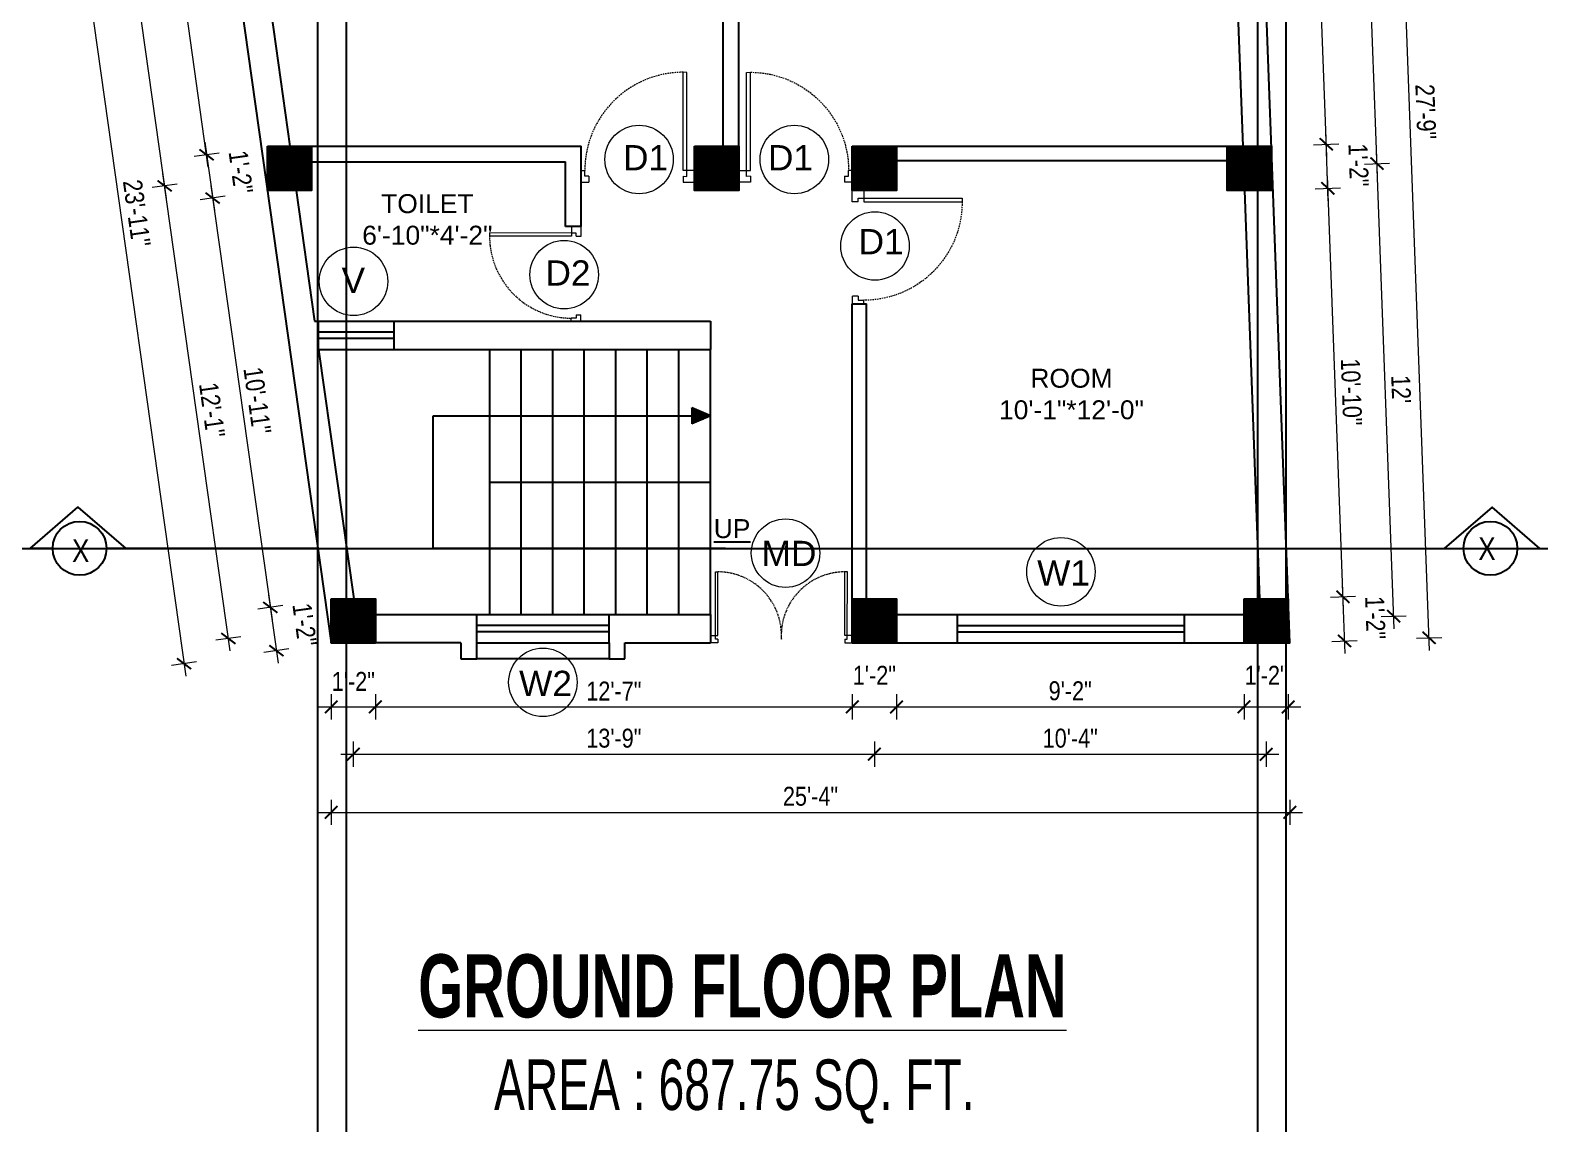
# Model space of a CAD drawing. Header units: inches. Extents: x -5142662 to -4941318, y -3361958 to -3160563.
# Drawn here: x -5002306.5 to -5001827.8, y -3262675.5 to -3262328.8 of the extents above; entities that cross this region are included whole.
import ezdxf

# ---------------------------------------------------------------- set-up
doc = ezdxf.new("R2010")
doc.units = ezdxf.units.IN
doc.header["$LTSCALE"] = 2
doc.header["$MEASUREMENT"] = 0
doc.header["$PDMODE"] = 34
doc.linetypes.add('HIDDEN', pattern=[0.375, 0.25, -0.125])
doc.layers.get('0').update_dxf_attribs({"linetype": 'CONTINUOUS'})
doc.layers.get('DEFPOINTS').update_dxf_attribs({"color": 141, "linetype": 'CONTINUOUS'})
doc.layers.add('A-Hatch', color=7, linetype='CONTINUOUS')
for name, color, linetype, lineweight in [('Annotate-Lite.w', 177, 'CONTINUOUS', 9), ('DIM 1-100', 4, 'CONTINUOUS', 13), ('Door-Window.w', 4, 'CONTINUOUS', 15), ('TEXT', 181, 'CONTINUOUS', 25), ('Text-100.w', 254, 'CONTINUOUS', 9)]:
    doc.layers.add(name, color=color, linetype=linetype, lineweight=lineweight)
doc.styles.add('ARAIL', font='ARIALN.TTF')
doc.styles.add('Arial', font='arial.ttf', dxfattribs={"width": 0.8, "height": 12})
doc.styles.add('arial.', font='arial.ttf')
doc.styles.add('gaurav', font='arial.ttf')
doc.styles.get("Standard").update_dxf_attribs({"font": 'ARIALN.TTF'})
doc.dimstyles.new('1 by 96', dxfattribs={"dimtxt": 6, "dimasz": 4, "dimexe": 4, "dimexo": 4, "dimgap": 2, "dimtad": 1, "dimdec": 0, "dimzin": 0, "dimdsep": 46, "dimlunit": 4, "dimtxsty": 'Standard', "dimblk": 'ARCHTICK', "dimcen": 0, "dimdle": 4, "dimadec": 0, "dimazin": 0, "dimtfac": 1, "dimtdec": 0, "dimtix": 1, "dimtofl": 0, "dimtmove": 1, "dimatfit": 3, "dimldrblk": 'ARCHTICK', "dimfxl": 4, "dimfxlon": 1, "dimtolj": 1, "dimtzin": 0, "dimlwd": -1, "dimlwe": -1, "dimarcsym": 0})

# ---------------------------------------------------------------- blocks, each defined once
blk = doc.blocks.new('3-0')
at = {"ltscale": 3}
for p, q in [((11063.05, 10097.68), (11065.97, 10099.9)), ((11065.25, 10097.81), (11066.71, 10098.92)), ((11065.97, 10099.9), (11066.71, 10098.92)), ((11063.05, 10097.68), (11064.53, 10095.73)), ((11065.99, 10096.84), (11064.53, 10095.73)), ((11065.99, 10096.84), (11065.25, 10097.81)), ((11085.5, 10074.13), (11110.32, 10092.96)), ((11086.24, 10073.15), (11111.05, 10091.97)), ((11111.05, 10091.97), (11110.32, 10092.96)), ((11084.04, 10073.02), (11082.57, 10071.91)), ((11082.57, 10071.91), (11084.79, 10068.98)), ((11084.04, 10073.02), (11084.78, 10072.04)), ((11084.78, 10072.04), (11086.24, 10073.15)), ((11084.79, 10068.98), (11087.72, 10071.2)), ((11086.24, 10073.15), (11085.5, 10074.13)), ((11087.72, 10071.2), (11086.24, 10073.15))]:
    blk.add_line(p, q, dxfattribs=at)
at = {"layer": 'Door-Window.w', "color": 9, "linetype": 'HIDDEN', "lineweight": 18}
blk.add_arc((11085.5, 10074.13), 31.16, 37.1906, 127.1465, dxfattribs=at)
blk = doc.blocks.new('FDFDRE')
at = {"ltscale": 3}
for p, q in [((165701.11, -58637.82), (165701.1, -58641.5)), ((165704.78, -58637.83), (165701.11, -58637.82)), ((165704.78, -58639.66), (165703.55, -58639.66)), ((165703.55, -58639.66), (165703.55, -58641.5)), ((165704.78, -58639.66), (165704.78, -58637.83)), ((165766.98, -58637.83), (165770.65, -58637.82)), ((165766.98, -58639.66), (165766.98, -58637.83)), ((165766.98, -58639.66), (165768.2, -58639.66)), ((165768.2, -58639.66), (165768.2, -58641.5)), ((165770.65, -58637.82), (165770.65, -58641.5)), ((165701.1, -58641.5), (165703.55, -58641.5)), ((165703.55, -58641.5), (165703.53, -58672.63)), ((165703.55, -58641.5), (165704.78, -58641.5)), ((165704.78, -58641.5), (165704.76, -58672.65)), ((165766.98, -58641.5), (165767, -58672.65)), ((165768.2, -58641.5), (165766.98, -58641.5)), ((165770.65, -58641.5), (165768.2, -58641.5)), ((165768.2, -58641.5), (165768.22, -58672.63)), ((165703.53, -58672.63), (165704.76, -58672.65)), ((165768.22, -58672.63), (165767, -58672.65))]:
    blk.add_line(p, q, dxfattribs=at)
at = {"layer": 'Door-Window.w', "color": 9, "linetype": 'HIDDEN', "lineweight": 18}
for centre, start, end in [((165704.78, -58641.5), 269.96183, 3.38353), ((165766.98, -58641.5), 176.61647, 270.03817)]:
    blk.add_arc(centre, 31.16, start, end, dxfattribs=at)
blk = doc.blocks.new('_ArchTick')
at = {"color": 0, "linetype": 'ByBlock', "const_width": 0.15}
blk.add_lwpolyline([(-0.5, -0.5), (0.5, 0.5)], dxfattribs=at)
blk = doc.blocks.new('*D1564')
at = {"layer": 'DEFPOINTS', "color": 0, "ltscale": 0.5, "transparency": 16777216}
for p in [(-5002211.04, -3262523.07), (-5002197.04, -3262523.07), (-5002197.04, -3262543.34)]:
    blk.add_point(p, dxfattribs=at)
at = {"layer": 'DIM 1-100', "color": 0, "ltscale": 0.5, "transparency": 16777216}
for p, q in [((-5002215.04, -3262543.34), (-5002193.04, -3262543.34)), ((-5002211.04, -3262539.34), (-5002211.04, -3262547.34)), ((-5002197.04, -3262539.34), (-5002197.04, -3262547.34))]:
    blk.add_line(p, q, dxfattribs=at)
at = {"layer": 'DIM 1-100', "color": 0, "ltscale": 0.5, "transparency": 16777216, "xscale": 4, "yscale": 4, "zscale": 4, "rotation": 180}
blk.add_blockref('_ArchTick', (-5002211.04, -3262543.34), dxfattribs=at)
at = {"layer": 'DIM 1-100', "color": 0, "ltscale": 0.5, "transparency": 16777216, "xscale": 4, "yscale": 4, "zscale": 4}
blk.add_blockref('_ArchTick', (-5002197.04, -3262543.34), dxfattribs=at)
at = {"layer": 'DIM 1-100', "color": 0, "ltscale": 0.5, "transparency": 16777216, "insert": (-5002204.04, -3262535.26), "char_height": 6, "attachment_point": 5}
blk.add_mtext('\\A1;1\'-2"', dxfattribs=at)
blk = doc.blocks.new('*D1565')
at = {"layer": 'DEFPOINTS', "color": 0, "ltscale": 0.5, "transparency": 16777216}
for p in [(-5002197.04, -3262523.07), (-5002045.8, -3262523.07), (-5002045.8, -3262543.34)]:
    blk.add_point(p, dxfattribs=at)
at = {"layer": 'DIM 1-100', "color": 0, "ltscale": 0.5, "transparency": 16777216}
for p, q in [((-5002201.04, -3262543.34), (-5002041.8, -3262543.34)), ((-5002197.04, -3262539.34), (-5002197.04, -3262547.34)), ((-5002045.8, -3262539.34), (-5002045.8, -3262547.34))]:
    blk.add_line(p, q, dxfattribs=at)
at = {"layer": 'DIM 1-100', "color": 0, "ltscale": 0.5, "transparency": 16777216, "xscale": 4, "yscale": 4, "zscale": 4, "rotation": 180}
blk.add_blockref('_ArchTick', (-5002197.04, -3262543.34), dxfattribs=at)
at = {"layer": 'DIM 1-100', "color": 0, "ltscale": 0.5, "transparency": 16777216, "xscale": 4, "yscale": 4, "zscale": 4}
blk.add_blockref('_ArchTick', (-5002045.8, -3262543.34), dxfattribs=at)
at = {"layer": 'DIM 1-100', "color": 0, "ltscale": 0.5, "transparency": 16777216, "insert": (-5002121.42, -3262538.32), "char_height": 6, "attachment_point": 5}
blk.add_mtext('\\A1;12\'-7"', dxfattribs=at)
blk = doc.blocks.new('*D1566')
at = {"layer": 'DEFPOINTS', "color": 0, "ltscale": 0.5, "transparency": 16777216}
for p in [(-5002045.8, -3262523.07), (-5002031.8, -3262523.07), (-5002031.8, -3262543.34)]:
    blk.add_point(p, dxfattribs=at)
at = {"layer": 'DIM 1-100', "color": 0, "ltscale": 0.5, "transparency": 16777216}
for p, q in [((-5002049.8, -3262543.34), (-5002027.8, -3262543.34)), ((-5002045.8, -3262539.34), (-5002045.8, -3262547.34)), ((-5002031.8, -3262539.34), (-5002031.8, -3262547.34))]:
    blk.add_line(p, q, dxfattribs=at)
at = {"layer": 'DIM 1-100', "color": 0, "ltscale": 0.5, "transparency": 16777216, "xscale": 4, "yscale": 4, "zscale": 4, "rotation": 180}
blk.add_blockref('_ArchTick', (-5002045.8, -3262543.34), dxfattribs=at)
at = {"layer": 'DIM 1-100', "color": 0, "ltscale": 0.5, "transparency": 16777216, "xscale": 4, "yscale": 4, "zscale": 4}
blk.add_blockref('_ArchTick', (-5002031.8, -3262543.34), dxfattribs=at)
at = {"layer": 'DIM 1-100', "color": 0, "ltscale": 0.5, "transparency": 16777216, "insert": (-5002038.8, -3262533.31), "char_height": 6, "attachment_point": 5}
blk.add_mtext('\\A1;1\'-2"', dxfattribs=at)
blk = doc.blocks.new('*D1567')
at = {"layer": 'DEFPOINTS', "color": 0, "ltscale": 0.5, "transparency": 16777216}
for p in [(-5002031.8, -3262523.07), (-5001921.57, -3262523.07), (-5001921.57, -3262543.34)]:
    blk.add_point(p, dxfattribs=at)
at = {"layer": 'DIM 1-100', "color": 0, "ltscale": 0.5, "transparency": 16777216}
for p, q in [((-5002035.8, -3262543.34), (-5001917.57, -3262543.34)), ((-5002031.8, -3262539.34), (-5002031.8, -3262547.34)), ((-5001921.57, -3262539.34), (-5001921.57, -3262547.34))]:
    blk.add_line(p, q, dxfattribs=at)
at = {"layer": 'DIM 1-100', "color": 0, "ltscale": 0.5, "transparency": 16777216, "xscale": 4, "yscale": 4, "zscale": 4, "rotation": 180}
blk.add_blockref('_ArchTick', (-5002031.8, -3262543.34), dxfattribs=at)
at = {"layer": 'DIM 1-100', "color": 0, "ltscale": 0.5, "transparency": 16777216, "xscale": 4, "yscale": 4, "zscale": 4}
blk.add_blockref('_ArchTick', (-5001921.57, -3262543.34), dxfattribs=at)
at = {"layer": 'DIM 1-100', "color": 0, "ltscale": 0.5, "transparency": 16777216, "insert": (-5001976.69, -3262538.27), "char_height": 6, "attachment_point": 5}
blk.add_mtext('\\A1;9\'-2"', dxfattribs=at)
blk = doc.blocks.new('*D1568')
at = {"layer": 'DEFPOINTS', "color": 0, "ltscale": 0.5, "transparency": 16777216}
for p in [(-5001921.57, -3262523.07), (-5001907.57, -3262523.07), (-5001907.57, -3262543.34)]:
    blk.add_point(p, dxfattribs=at)
at = {"layer": 'DIM 1-100', "color": 0, "ltscale": 0.5, "transparency": 16777216}
for p, q in [((-5001925.57, -3262543.34), (-5001903.57, -3262543.34)), ((-5001921.57, -3262539.34), (-5001921.57, -3262547.34)), ((-5001907.57, -3262539.34), (-5001907.57, -3262547.34))]:
    blk.add_line(p, q, dxfattribs=at)
at = {"layer": 'DIM 1-100', "color": 0, "ltscale": 0.5, "transparency": 16777216, "xscale": 4, "yscale": 4, "zscale": 4, "rotation": 180}
blk.add_blockref('_ArchTick', (-5001921.57, -3262543.34), dxfattribs=at)
at = {"layer": 'DIM 1-100', "color": 0, "ltscale": 0.5, "transparency": 16777216, "xscale": 4, "yscale": 4, "zscale": 4}
blk.add_blockref('_ArchTick', (-5001907.57, -3262543.34), dxfattribs=at)
at = {"layer": 'DIM 1-100', "color": 0, "ltscale": 0.5, "transparency": 16777216, "insert": (-5001914.57, -3262533.31), "char_height": 6, "attachment_point": 5}
blk.add_mtext('\\A1;1\'-2"', dxfattribs=at)
blk = doc.blocks.new('*D1569')
at = {"layer": 'DEFPOINTS', "color": 0, "ltscale": 0.5, "transparency": 16777216}
for p in [(-5002266.51, -3262255.28), (-5002249.11, -3262252.83), (-5002231.25, -3262365.57)]:
    blk.add_point(p, dxfattribs=at)
at = {"layer": 'DIM 1-100', "color": 0, "ltscale": 0.5, "transparency": 16777216}
for p, q in [((-5002250.03, -3262372.25), (-5002267.06, -3262251.32)), ((-5002262.54, -3262254.72), (-5002270.47, -3262255.84)), ((-5002246.62, -3262367.74), (-5002254.55, -3262368.85))]:
    blk.add_line(p, q, dxfattribs=at)
at = {"layer": 'DIM 1-100', "color": 0, "ltscale": 0.5, "transparency": 16777216, "xscale": 4, "yscale": 4, "zscale": 4}
for p, rotation in [((-5002266.51, -3262255.28), 98.01894551890366), ((-5002250.58, -3262368.29), 278.0189455189036)]:
    blk.add_blockref('_ArchTick', p, dxfattribs=dict(at, rotation=rotation))
at = {"layer": 'DIM 1-100', "color": 0, "ltscale": 0.5, "transparency": 16777216, "insert": (-5002253.53, -3262311.08), "char_height": 6, "attachment_point": 5, "rotation": 278.0189}
blk.add_mtext('\\A1;9\'-6"', dxfattribs=at)
blk = doc.blocks.new('*D1571')
at = {"layer": 'DEFPOINTS', "color": 0, "ltscale": 0.5, "transparency": 16777216}
for p in [(-5002231.25, -3262365.57), (-5002231.25, -3262379.57), (-5002248.65, -3262382.02)]:
    blk.add_point(p, dxfattribs=at)
at = {"layer": 'DIM 1-100', "color": 0, "ltscale": 0.5, "transparency": 16777216}
for p, q in [((-5002251.14, -3262364.33), (-5002248.09, -3262385.98)), ((-5002246.62, -3262367.74), (-5002254.55, -3262368.85)), ((-5002244.69, -3262381.46), (-5002252.61, -3262382.58))]:
    blk.add_line(p, q, dxfattribs=at)
at = {"layer": 'DIM 1-100', "color": 0, "ltscale": 0.5, "transparency": 16777216, "xscale": 4, "yscale": 4, "zscale": 4}
for p, rotation in [((-5002250.58, -3262368.29), 98.01894551890366), ((-5002248.65, -3262382.02), 278.0189455189036)]:
    blk.add_blockref('_ArchTick', p, dxfattribs=dict(at, rotation=rotation))
at = {"layer": 'DIM 1-100', "color": 0, "ltscale": 0.5, "transparency": 16777216, "insert": (-5002239.69, -3262373.76), "char_height": 6, "attachment_point": 5, "rotation": 278.0189}
blk.add_mtext('\\A1;1\'-2"', dxfattribs=at)
blk = doc.blocks.new('*D1572')
at = {"layer": 'DEFPOINTS', "color": 0, "ltscale": 0.5, "transparency": 16777216}
for p in [(-5002231.25, -3262379.57), (-5002211.04, -3262509.07), (-5002230.37, -3262511.79)]:
    blk.add_point(p, dxfattribs=at)
at = {"layer": 'DIM 1-100', "color": 0, "ltscale": 0.5, "transparency": 16777216}
for p, q in [((-5002249.21, -3262378.06), (-5002229.81, -3262515.75)), ((-5002244.69, -3262381.46), (-5002252.61, -3262382.58)), ((-5002226.41, -3262511.24), (-5002234.33, -3262512.35))]:
    blk.add_line(p, q, dxfattribs=at)
at = {"layer": 'DIM 1-100', "color": 0, "ltscale": 0.5, "transparency": 16777216, "xscale": 4, "yscale": 4, "zscale": 4}
for p, rotation in [((-5002248.65, -3262382.02), 98.01894551890366), ((-5002230.37, -3262511.79), 278.0189455189036)]:
    blk.add_blockref('_ArchTick', p, dxfattribs=dict(at, rotation=rotation))
at = {"layer": 'DIM 1-100', "color": 0, "ltscale": 0.5, "transparency": 16777216, "insert": (-5002234.5, -3262446.2), "char_height": 6, "attachment_point": 5, "rotation": 278.0189}
blk.add_mtext('\\A1;10\'-11"', dxfattribs=at)
blk = doc.blocks.new('*D1573')
at = {"layer": 'DEFPOINTS', "color": 0, "ltscale": 0.5, "transparency": 16777216}
for p in [(-5002211.04, -3262509.07), (-5002211.04, -3262523.07), (-5002228.43, -3262525.52)]:
    blk.add_point(p, dxfattribs=at)
at = {"layer": 'DIM 1-100', "color": 0, "ltscale": 0.5, "transparency": 16777216}
for p, q in [((-5002230.93, -3262507.83), (-5002227.88, -3262529.48)), ((-5002226.41, -3262511.24), (-5002234.33, -3262512.35)), ((-5002224.47, -3262524.96), (-5002232.4, -3262526.08))]:
    blk.add_line(p, q, dxfattribs=at)
at = {"layer": 'DIM 1-100', "color": 0, "ltscale": 0.5, "transparency": 16777216, "xscale": 4, "yscale": 4, "zscale": 4}
for p, rotation in [((-5002230.37, -3262511.79), 98.01894551890366), ((-5002228.43, -3262525.52), 278.0189455189036)]:
    blk.add_blockref('_ArchTick', p, dxfattribs=dict(at, rotation=rotation))
at = {"layer": 'DIM 1-100', "color": 0, "ltscale": 0.5, "transparency": 16777216, "insert": (-5002219.47, -3262517.26), "char_height": 6, "attachment_point": 5, "rotation": 278.0189}
blk.add_mtext('\\A1;1\'-2"', dxfattribs=at)
blk = doc.blocks.new('*D1574')
at = {"layer": 'DEFPOINTS', "color": 0, "ltscale": 0.5, "transparency": 16777216}
for p in [(-5002224.25, -3262372.57), (-5002263.88, -3262378.15), (-5002204.04, -3262516.07)]:
    blk.add_point(p, dxfattribs=at)
at = {"layer": 'DIM 1-100', "color": 0, "ltscale": 0.5, "transparency": 16777216}
for p, q in [((-5002243.11, -3262525.61), (-5002264.44, -3262374.19)), ((-5002259.92, -3262377.59), (-5002267.84, -3262378.71)), ((-5002239.7, -3262521.09), (-5002247.63, -3262522.21))]:
    blk.add_line(p, q, dxfattribs=at)
at = {"layer": 'DIM 1-100', "color": 0, "ltscale": 0.5, "transparency": 16777216, "xscale": 4, "yscale": 4, "zscale": 4}
for p, rotation in [((-5002263.88, -3262378.15), 98.01894551876403), ((-5002243.66, -3262521.65), 278.018945518764)]:
    blk.add_blockref('_ArchTick', p, dxfattribs=dict(at, rotation=rotation))
at = {"layer": 'DIM 1-100', "color": 0, "ltscale": 0.5, "transparency": 16777216, "insert": (-5002248.81, -3262449.2), "char_height": 6, "attachment_point": 5, "rotation": 278.0189}
blk.add_mtext('\\A1;12\'-1"', dxfattribs=at)
blk = doc.blocks.new('*D1575')
at = {"layer": 'DEFPOINTS', "color": 0, "ltscale": 0.5, "transparency": 16777216}
for p in [(-5002242.11, -3262245.83), (-5002281.74, -3262251.41), (-5002224.25, -3262372.57)]:
    blk.add_point(p, dxfattribs=at)
at = {"layer": 'DIM 1-100', "color": 0, "ltscale": 0.5, "transparency": 16777216}
for p, q in [((-5002277.77, -3262250.85), (-5002285.7, -3262251.97)), ((-5002263.32, -3262382.11), (-5002282.29, -3262247.45)), ((-5002259.92, -3262377.59), (-5002267.84, -3262378.71))]:
    blk.add_line(p, q, dxfattribs=at)
at = {"layer": 'DIM 1-100', "color": 0, "ltscale": 0.5, "transparency": 16777216, "xscale": 4, "yscale": 4, "zscale": 4}
for p, rotation in [((-5002281.74, -3262251.41), 98.01894551877214), ((-5002263.88, -3262378.15), 278.0189455187721)]:
    blk.add_blockref('_ArchTick', p, dxfattribs=dict(at, rotation=rotation))
at = {"layer": 'DIM 1-100', "color": 0, "ltscale": 0.5, "transparency": 16777216, "insert": (-5002267.79, -3262314.07), "char_height": 6, "attachment_point": 5, "rotation": 278.0189}
blk.add_mtext('\\A1;10\'-8"', dxfattribs=at)
blk = doc.blocks.new('*D1576')
at = {"layer": 'DEFPOINTS', "color": 0, "ltscale": 0.5, "transparency": 16777216}
for p in [(-5002251.08, -3262238.83), (-5002211.04, -3262523.07), (-5002257.71, -3262529.64)]:
    blk.add_point(p, dxfattribs=at)
at = {"layer": 'DIM 1-100', "color": 0, "ltscale": 0.5, "transparency": 16777216}
for p, q in [((-5002298.31, -3262241.44), (-5002257.15, -3262533.61)), ((-5002293.79, -3262244.84), (-5002301.71, -3262245.96)), ((-5002253.75, -3262529.09), (-5002261.67, -3262530.2))]:
    blk.add_line(p, q, dxfattribs=at)
at = {"layer": 'DIM 1-100', "color": 0, "ltscale": 0.5, "transparency": 16777216, "xscale": 4, "yscale": 4, "zscale": 4}
for p, rotation in [((-5002297.75, -3262245.4), 98.01894551889016), ((-5002257.71, -3262529.64), 278.0189455188902)]:
    blk.add_blockref('_ArchTick', p, dxfattribs=dict(at, rotation=rotation))
at = {"layer": 'DIM 1-100', "color": 0, "ltscale": 0.5, "transparency": 16777216, "insert": (-5002272.72, -3262386.82), "char_height": 6, "attachment_point": 5, "rotation": 278.0189}
blk.add_mtext('\\A1;23\'-11"', dxfattribs=at)
blk = doc.blocks.new('*D1577')
at = {"layer": 'DEFPOINTS', "color": 0, "ltscale": 0.5, "transparency": 16777216}
for p in [(-5002204.04, -3262516.07), (-5002038.8, -3262516.07), (-5002038.8, -3262558.35)]:
    blk.add_point(p, dxfattribs=at)
at = {"layer": 'DIM 1-100', "color": 0, "ltscale": 0.5, "transparency": 16777216}
for p, q in [((-5002208.04, -3262558.35), (-5002034.8, -3262558.35)), ((-5002204.04, -3262554.35), (-5002204.04, -3262562.35)), ((-5002038.8, -3262554.35), (-5002038.8, -3262562.35))]:
    blk.add_line(p, q, dxfattribs=at)
at = {"layer": 'DIM 1-100', "color": 0, "ltscale": 0.5, "transparency": 16777216, "xscale": 4, "yscale": 4, "zscale": 4, "rotation": 180}
blk.add_blockref('_ArchTick', (-5002204.04, -3262558.35), dxfattribs=at)
at = {"layer": 'DIM 1-100', "color": 0, "ltscale": 0.5, "transparency": 16777216, "xscale": 4, "yscale": 4, "zscale": 4}
blk.add_blockref('_ArchTick', (-5002038.8, -3262558.35), dxfattribs=at)
at = {"layer": 'DIM 1-100', "color": 0, "ltscale": 0.5, "transparency": 16777216, "insert": (-5002121.42, -3262553.29), "char_height": 6, "attachment_point": 5}
blk.add_mtext('\\A1;13\'-9"', dxfattribs=at)
blk = doc.blocks.new('*D1578')
at = {"layer": 'DEFPOINTS', "color": 0, "ltscale": 0.5, "transparency": 16777216}
for p in [(-5002038.8, -3262516.07), (-5001914.57, -3262516.09), (-5001914.57, -3262558.35)]:
    blk.add_point(p, dxfattribs=at)
at = {"layer": 'DIM 1-100', "color": 0, "ltscale": 0.5, "transparency": 16777216}
for p, q in [((-5002042.8, -3262558.35), (-5001910.57, -3262558.35)), ((-5002038.8, -3262554.35), (-5002038.8, -3262562.35)), ((-5001914.57, -3262554.35), (-5001914.57, -3262562.35))]:
    blk.add_line(p, q, dxfattribs=at)
at = {"layer": 'DIM 1-100', "color": 0, "ltscale": 0.5, "transparency": 16777216, "xscale": 4, "yscale": 4, "zscale": 4, "rotation": 180}
blk.add_blockref('_ArchTick', (-5002038.8, -3262558.35), dxfattribs=at)
at = {"layer": 'DIM 1-100', "color": 0, "ltscale": 0.5, "transparency": 16777216, "xscale": 4, "yscale": 4, "zscale": 4}
blk.add_blockref('_ArchTick', (-5001914.57, -3262558.35), dxfattribs=at)
at = {"layer": 'DIM 1-100', "color": 0, "ltscale": 0.5, "transparency": 16777216, "insert": (-5001976.69, -3262553.29), "char_height": 6, "attachment_point": 5}
blk.add_mtext('\\A1;10\'-4"', dxfattribs=at)
blk = doc.blocks.new('*D1579')
at = {"layer": 'DEFPOINTS', "color": 0, "ltscale": 0.5, "transparency": 16777216}
for p in [(-5002211.04, -3262523.07), (-5001907.06, -3262523.07), (-5001907.06, -3262576.77)]:
    blk.add_point(p, dxfattribs=at)
at = {"layer": 'DIM 1-100', "color": 0, "ltscale": 0.5, "transparency": 16777216}
for p, q in [((-5002215.04, -3262576.77), (-5001903.06, -3262576.77)), ((-5002211.04, -3262572.77), (-5002211.04, -3262580.77)), ((-5001907.06, -3262572.77), (-5001907.06, -3262580.77))]:
    blk.add_line(p, q, dxfattribs=at)
at = {"layer": 'DIM 1-100', "color": 0, "ltscale": 0.5, "transparency": 16777216, "xscale": 4, "yscale": 4, "zscale": 4, "rotation": 180}
blk.add_blockref('_ArchTick', (-5002211.04, -3262576.77), dxfattribs=at)
at = {"layer": 'DIM 1-100', "color": 0, "ltscale": 0.5, "transparency": 16777216, "xscale": 4, "yscale": 4, "zscale": 4}
blk.add_blockref('_ArchTick', (-5001907.06, -3262576.77), dxfattribs=at)
at = {"layer": 'DIM 1-100', "color": 0, "ltscale": 0.5, "transparency": 16777216, "insert": (-5002059.05, -3262571.71), "char_height": 6, "attachment_point": 5}
blk.add_mtext('\\A1;25\'-4"', dxfattribs=at)
blk = doc.blocks.new('*D1580')
at = {"layer": 'DEFPOINTS', "color": 0, "ltscale": 0.5, "transparency": 16777216}
for p in [(-5001907.57, -3262509.07), (-5001890.2, -3262508.43), (-5001907.06, -3262523.07)]:
    blk.add_point(p, dxfattribs=at)
at = {"layer": 'DIM 1-100', "color": 0, "ltscale": 0.5, "transparency": 16777216}
for p, q in [((-5001889.54, -3262526.43), (-5001890.35, -3262504.43)), ((-5001894.2, -3262508.58), (-5001886.21, -3262508.28)), ((-5001893.68, -3262522.58), (-5001885.69, -3262522.28))]:
    blk.add_line(p, q, dxfattribs=at)
at = {"layer": 'DIM 1-100', "color": 0, "ltscale": 0.5, "transparency": 16777216, "xscale": 4, "yscale": 4, "zscale": 4}
for p, rotation in [((-5001890.2, -3262508.43), 92.11435361987118), ((-5001889.69, -3262522.43), 272.1143536198712)]:
    blk.add_blockref('_ArchTick', p, dxfattribs=dict(at, rotation=rotation))
at = {"layer": 'DIM 1-100', "color": 0, "ltscale": 0.5, "transparency": 16777216, "insert": (-5001879.93, -3262515.06), "char_height": 6, "attachment_point": 5, "rotation": 272.1144}
blk.add_mtext('\\A1;1\'-2"', dxfattribs=at)
blk = doc.blocks.new('*D1581')
at = {"layer": 'DEFPOINTS', "color": 0, "ltscale": 0.5, "transparency": 16777216}
for p in [(-5001912.87, -3262379.57), (-5001894.99, -3262378.91), (-5001907.57, -3262509.07)]:
    blk.add_point(p, dxfattribs=at)
at = {"layer": 'DIM 1-100', "color": 0, "ltscale": 0.5, "transparency": 16777216}
for p, q in [((-5001890.06, -3262512.43), (-5001895.13, -3262374.91)), ((-5001898.98, -3262379.06), (-5001890.99, -3262378.76)), ((-5001894.2, -3262508.58), (-5001886.21, -3262508.28))]:
    blk.add_line(p, q, dxfattribs=at)
at = {"layer": 'DIM 1-100', "color": 0, "ltscale": 0.5, "transparency": 16777216, "xscale": 4, "yscale": 4, "zscale": 4}
for p, rotation in [((-5001894.99, -3262378.91), 92.11435361988038), ((-5001890.2, -3262508.43), 272.1143536198803)]:
    blk.add_blockref('_ArchTick', p, dxfattribs=dict(at, rotation=rotation))
at = {"layer": 'DIM 1-100', "color": 0, "ltscale": 0.5, "transparency": 16777216, "insert": (-5001887.54, -3262443.48), "char_height": 6, "attachment_point": 5, "rotation": 272.1144}
blk.add_mtext('\\A1;10\'-10"', dxfattribs=at)
blk = doc.blocks.new('*D1582')
at = {"layer": 'DEFPOINTS', "color": 0, "ltscale": 0.5, "transparency": 16777216}
for p in [(-5001912.87, -3262365.57), (-5001895.5, -3262364.93), (-5001912.87, -3262379.57)]:
    blk.add_point(p, dxfattribs=at)
at = {"layer": 'DIM 1-100', "color": 0, "ltscale": 0.5, "transparency": 16777216}
for p, q in [((-5001894.84, -3262382.91), (-5001895.65, -3262360.93)), ((-5001899.5, -3262365.08), (-5001891.51, -3262364.78)), ((-5001898.98, -3262379.06), (-5001890.99, -3262378.76))]:
    blk.add_line(p, q, dxfattribs=at)
at = {"layer": 'DIM 1-100', "color": 0, "ltscale": 0.5, "transparency": 16777216, "xscale": 4, "yscale": 4, "zscale": 4}
for p, rotation in [((-5001895.5, -3262364.93), 92.11435361988038), ((-5001894.99, -3262378.91), 272.1143536198803)]:
    blk.add_blockref('_ArchTick', p, dxfattribs=dict(at, rotation=rotation))
at = {"layer": 'DIM 1-100', "color": 0, "ltscale": 0.5, "transparency": 16777216, "insert": (-5001885.23, -3262371.55), "char_height": 6, "attachment_point": 5, "rotation": 272.1144}
blk.add_mtext('\\A1;1\'-2"', dxfattribs=at)
blk = doc.blocks.new('*D1583')
at = {"layer": 'DEFPOINTS', "color": 0, "ltscale": 0.5, "transparency": 16777216}
for p in [(-5001919.36, -3262205.89), (-5001901.4, -3262205.22), (-5001912.87, -3262365.57)]:
    blk.add_point(p, dxfattribs=at)
at = {"layer": 'DIM 1-100', "color": 0, "ltscale": 0.5, "transparency": 16777216}
for p, q in [((-5001895.35, -3262368.93), (-5001901.55, -3262201.23)), ((-5001905.4, -3262205.37), (-5001897.4, -3262205.08)), ((-5001899.5, -3262365.08), (-5001891.51, -3262364.78))]:
    blk.add_line(p, q, dxfattribs=at)
at = {"layer": 'DIM 1-100', "color": 0, "ltscale": 0.5, "transparency": 16777216, "xscale": 4, "yscale": 4, "zscale": 4}
for p, rotation in [((-5001901.4, -3262205.22), 92.11435361988038), ((-5001895.5, -3262364.93), 272.1143536198803)]:
    blk.add_blockref('_ArchTick', p, dxfattribs=dict(at, rotation=rotation))
at = {"layer": 'DIM 1-100', "color": 0, "ltscale": 0.5, "transparency": 16777216, "insert": (-5001893.39, -3262284.89), "char_height": 6, "attachment_point": 5, "rotation": 272.1144}
blk.add_mtext('\\A1;13\'-4"', dxfattribs=at)
blk = doc.blocks.new('*D1585')
at = {"layer": 'DEFPOINTS', "color": 0, "ltscale": 0.5, "transparency": 16777216}
for p in [(-5001879.4, -3262371.08), (-5001919.87, -3262372.57), (-5001914.57, -3262516.07)]:
    blk.add_point(p, dxfattribs=at)
at = {"layer": 'DIM 1-100', "color": 0, "ltscale": 0.5, "transparency": 16777216}
for p, q in [((-5001883.4, -3262371.22), (-5001875.41, -3262370.93)), ((-5001873.96, -3262518.57), (-5001879.55, -3262367.08)), ((-5001878.1, -3262514.72), (-5001870.11, -3262514.43))]:
    blk.add_line(p, q, dxfattribs=at)
at = {"layer": 'DIM 1-100', "color": 0, "ltscale": 0.5, "transparency": 16777216, "xscale": 4, "yscale": 4, "zscale": 4}
for p, rotation in [((-5001879.4, -3262371.08), 92.11435361966569), ((-5001874.1, -3262514.58), 272.1143536196657)]:
    blk.add_blockref('_ArchTick', p, dxfattribs=dict(at, rotation=rotation))
at = {"layer": 'DIM 1-100', "color": 0, "ltscale": 0.5, "transparency": 16777216, "insert": (-5001871.74, -3262442.64), "char_height": 6, "attachment_point": 5, "rotation": 272.1144}
blk.add_mtext("\\A1;12'", dxfattribs=at)
blk = doc.blocks.new('*D1586')
at = {"layer": 'DEFPOINTS', "color": 0, "ltscale": 0.5, "transparency": 16777216}
for p in [(-5001926.36, -3262198.89), (-5001885.82, -3262197.39), (-5001919.87, -3262372.57)]:
    blk.add_point(p, dxfattribs=at)
at = {"layer": 'DIM 1-100', "color": 0, "ltscale": 0.5, "transparency": 16777216}
for p, q in [((-5001879.26, -3262375.07), (-5001885.96, -3262193.39)), ((-5001889.81, -3262197.54), (-5001881.82, -3262197.24)), ((-5001883.4, -3262371.22), (-5001875.41, -3262370.93))]:
    blk.add_line(p, q, dxfattribs=at)
at = {"layer": 'DIM 1-100', "color": 0, "ltscale": 0.5, "transparency": 16777216, "xscale": 4, "yscale": 4, "zscale": 4}
for p, rotation in [((-5001885.82, -3262197.39), 92.11435361967179), ((-5001879.4, -3262371.08), 272.1143536196718)]:
    blk.add_blockref('_ArchTick', p, dxfattribs=dict(at, rotation=rotation))
at = {"layer": 'DIM 1-100', "color": 0, "ltscale": 0.5, "transparency": 16777216, "insert": (-5001877.55, -3262284.05), "char_height": 6, "attachment_point": 5, "rotation": 272.1144}
blk.add_mtext('\\A1;14\'-6"', dxfattribs=at)
blk = doc.blocks.new('*D1587')
at = {"layer": 'DEFPOINTS', "color": 0, "ltscale": 0.5, "transparency": 16777216}
for p in [(-5001875.18, -3262188.19), (-5001919.36, -3262189.82), (-5001907.06, -3262523.07)]:
    blk.add_point(p, dxfattribs=at)
at = {"layer": 'DIM 1-100', "color": 0, "ltscale": 0.5, "transparency": 16777216}
for p, q in [((-5001862.73, -3262525.44), (-5001875.33, -3262184.19)), ((-5001879.18, -3262188.34), (-5001871.19, -3262188.04)), ((-5001866.88, -3262521.59), (-5001858.88, -3262521.29))]:
    blk.add_line(p, q, dxfattribs=at)
at = {"layer": 'DIM 1-100', "color": 0, "ltscale": 0.5, "transparency": 16777216, "xscale": 4, "yscale": 4, "zscale": 4}
for p, rotation in [((-5001875.18, -3262188.19), 92.11435361988767), ((-5001862.88, -3262521.44), 272.1143536198877)]:
    blk.add_blockref('_ArchTick', p, dxfattribs=dict(at, rotation=rotation))
at = {"layer": 'DIM 1-100', "color": 0, "ltscale": 0.5, "transparency": 16777216, "insert": (-5001863.97, -3262354.63), "char_height": 6, "attachment_point": 5, "rotation": 272.1144}
blk.add_mtext('\\A1;27\'-9"', dxfattribs=at)

msp = doc.modelspace()

# ---------------------------------------------------------------- hatches: boundary and pattern name
at = {"layer": 'A-Hatch', "ltscale": 0.5}
h = msp.add_hatch(dxfattribs=at)
h.set_pattern_fill('ANSI31', color=256)
h.set_pattern_definition([(45, (89201.46079, -3960.09894), (-0.0883883476483, 0.0883883476483), [])])
h.paths.add_polyline_path([(-5002217.25, -3262365.57), (-5002231.25, -3262365.57), (-5002231.25, -3262379.57), (-5002217.25, -3262379.57)])
h = msp.add_hatch(dxfattribs=at)
h.set_pattern_fill('ANSI31', color=256)
h.set_pattern_definition([(45, (89336.91249, -3960.09894), (-0.0883883476483, 0.0883883476483), [])])
h.paths.add_polyline_path([(-5002081.8, -3262365.57), (-5002095.8, -3262365.57), (-5002095.8, -3262379.57), (-5002081.8, -3262379.57)])
h = msp.add_hatch(dxfattribs=at)
h.set_pattern_fill('ANSI31', color=256)
h.set_pattern_definition([(45, (89386.91249, -3960.09894), (-0.0883883476483, 0.0883883476483), [])])
h.paths.add_polyline_path([(-5002031.8, -3262365.57), (-5002045.8, -3262365.57), (-5002045.8, -3262379.57), (-5002031.8, -3262379.57)])
h = msp.add_hatch(dxfattribs=at)
h.set_pattern_fill('ANSI31', color=256)
h.set_pattern_definition([(45, (89505.84206, -3960.09894), (-0.0883883476483, 0.0883883476483), [])])
h.paths.add_polyline_path([(-5001912.87, -3262365.57), (-5001926.87, -3262365.57), (-5001926.87, -3262379.57), (-5001912.87, -3262379.57)])
h = msp.add_hatch(dxfattribs=at)
h.set_pattern_fill('ANSI31', color=256)
h.set_pattern_definition([(45, (89163.73709, -3672.84031), (-0.0883883476483, 0.0883883476483), [])])
h.paths.add_polyline_path([(-5002096.72, -3262448.56), (-5002096.72, -3262453.58), (-5002090.8, -3262451.07)])
h = msp.add_hatch(dxfattribs=at)
h.set_pattern_fill('ANSI31', color=256)
h.set_pattern_definition([(45, (89221.67679, -4103.59894), (-0.0883883476483, 0.0883883476483), [])])
h.paths.add_polyline_path([(-5002197.04, -3262509.07), (-5002211.04, -3262509.07), (-5002211.04, -3262523.07), (-5002197.04, -3262523.07)])
h = msp.add_hatch(dxfattribs=at)
h.set_pattern_fill('ANSI31', color=256)
h.set_pattern_definition([(45, (89386.91249, -4103.59894), (-0.0883883476483, 0.0883883476483), [])])
h.paths.add_polyline_path([(-5002031.8, -3262509.07), (-5002045.8, -3262509.07), (-5002045.8, -3262523.07), (-5002031.8, -3262523.07)])
h = msp.add_hatch(dxfattribs=at)
h.set_pattern_fill('ANSI31', color=256)
h.set_pattern_definition([(45, (89511.14067, -4103.618), (-0.0883883476483, 0.0883883476483), [])])
h.paths.add_polyline_path([(-5001907.57, -3262509.09), (-5001921.57, -3262509.09), (-5001921.57, -3262523.09), (-5001907.57, -3262523.09)])

# ---------------------------------------------------------------- linework, layer by layer
at = {"ltscale": 0.5}
for p, q in [((-5001921.88, -3262365.57), (-5001927.77, -3262205.89)), ((-5002081.8, -3262370.07), (-5002081.8, -3262223.11)), ((-5002086.8, -3262365.57), (-5002086.8, -3262229.89)), ((-5002240.02, -3262252.83), (-5002224.14, -3262365.57)), ((-5002217.25, -3262365.57), (-5002131.8, -3262365.57)), ((-5002131.8, -3262391.07), (-5002131.8, -3262365.57)), ((-5002045.8, -3262365.57), (-5001921.88, -3262365.57)), ((-5002045.8, -3262370.07), (-5002045.8, -3262365.57)), ((-5002217.25, -3262370.57), (-5002136.8, -3262370.57)), ((-5002136.8, -3262391.07), (-5002136.8, -3262370.57)), ((-5002031.8, -3262370.07), (-5001926.87, -3262370.07)), ((-5002222.16, -3262379.57), (-5002216.32, -3262421.07)), ((-5001916.58, -3262509.09), (-5001921.36, -3262379.57)), ((-5002131.8, -3262391.07), (-5002136.8, -3262391.07)), ((-5002045.8, -3262514.07), (-5002045.8, -3262415.57)), ((-5002045.8, -3262415.57), (-5002041.3, -3262415.57)), ((-5002041.3, -3262509.07), (-5002041.3, -3262415.57)), ((-5002216.32, -3262421.07), (-5002090.8, -3262421.07)), ((-5002215.05, -3262430.07), (-5002215.05, -3262421.07)), ((-5002191.05, -3262430.07), (-5002191.05, -3262421.07)), ((-5002090.8, -3262421.07), (-5002090.8, -3262430.07)), ((-5002191.05, -3262424.57), (-5002215.05, -3262424.57)), ((-5002191.05, -3262426.57), (-5002215.05, -3262426.57)), ((-5002215.05, -3262430.07), (-5002203.92, -3262509.07)), ((-5002215.05, -3262430.07), (-5002090.8, -3262430.07)), ((-5002160.8, -3262472.07), (-5002160.8, -3262430.07)), ((-5002150.8, -3262472.07), (-5002150.8, -3262430.07)), ((-5002140.8, -3262472.07), (-5002140.8, -3262430.07)), ((-5002130.8, -3262472.07), (-5002130.8, -3262430.07)), ((-5002120.8, -3262472.07), (-5002120.8, -3262430.07)), ((-5002110.8, -3262472.07), (-5002110.8, -3262430.07)), ((-5002100.8, -3262472.07), (-5002100.8, -3262430.07)), ((-5002090.8, -3262472.07), (-5002090.8, -3262430.07)), ((-5002178.73, -3262493.07), (-5002178.73, -3262451.07)), ((-5002178.73, -3262451.07), (-5002096.72, -3262451.07)), ((-5002090.8, -3262451.07), (-5002096.72, -3262448.56)), ((-5002096.72, -3262448.56), (-5002096.72, -3262453.58)), ((-5002090.8, -3262451.07), (-5002096.72, -3262453.58)), ((-5002160.8, -3262514.07), (-5002160.8, -3262472.07)), ((-5002160.8, -3262472.07), (-5002090.8, -3262472.07)), ((-5002150.8, -3262514.07), (-5002150.8, -3262472.07)), ((-5002140.8, -3262514.07), (-5002140.8, -3262472.07)), ((-5002130.8, -3262514.07), (-5002130.8, -3262472.07)), ((-5002120.8, -3262514.07), (-5002120.8, -3262472.07)), ((-5002110.8, -3262514.07), (-5002110.8, -3262472.07)), ((-5002100.8, -3262514.07), (-5002100.8, -3262472.07)), ((-5002090.8, -3262514.07), (-5002090.8, -3262472.07)), ((-5002085.96, -3262493.07), (-5002178.73, -3262493.07)), ((-5002197.04, -3262514.07), (-5002090.8, -3262514.07)), ((-5002164.92, -3262523.07), (-5002164.92, -3262514.07)), ((-5002122.92, -3262523.07), (-5002122.92, -3262514.07)), ((-5002090.8, -3262514.07), (-5002090.8, -3262523.07)), ((-5002031.8, -3262514.07), (-5001921.57, -3262514.07)), ((-5002012.43, -3262523.07), (-5002012.43, -3262514.07)), ((-5001940.43, -3262523.07), (-5001940.43, -3262514.07)), ((-5002122.92, -3262517.57), (-5002164.92, -3262517.57)), ((-5002122.92, -3262519.57), (-5002164.92, -3262519.57)), ((-5002012.43, -3262517.57), (-5001940.43, -3262517.57)), ((-5002012.43, -3262519.57), (-5001940.43, -3262519.57)), ((-5002169.92, -3262523.07), (-5002197.04, -3262523.07)), ((-5002169.92, -3262523.07), (-5002169.92, -3262528.07)), ((-5002164.92, -3262528.07), (-5002164.92, -3262523.07)), ((-5002122.92, -3262523.07), (-5002122.92, -3262528.07)), ((-5002117.92, -3262523.07), (-5002090.8, -3262523.07)), ((-5002117.92, -3262528.07), (-5002117.92, -3262523.07)), ((-5002169.92, -3262528.07), (-5002164.92, -3262528.07)), ((-5002122.92, -3262528.07), (-5002164.92, -3262528.07)), ((-5002122.92, -3262528.07), (-5002117.92, -3262528.07))]:
    msp.add_line(p, q, dxfattribs=at)
for p, direction in [((-5002215.26, -3262493.07), (0, 1)), ((-5002206.17, -3262493.07), (0, 1)), ((-5001917.16, -3262493.4), (0, 1)), ((-5001908.16, -3262493.07), (0, 1)), ((-5002215.26, -3262493.07), (1, 0))]:
    msp.add_xline(p, direction, dxfattribs=at)
for points in [[(-5002045.8, -3262523.07), (-5001907.06, -3262523.07), (-5001919.36, -3262189.82), (-5002045.8, -3262208.5)], [(-5002081.8, -3262213.82), (-5002251.08, -3262238.83), (-5002211.04, -3262523.07), (-5002197.04, -3262523.07)], [(-5002164.92, -3262523.07), (-5002122.92, -3262523.07)]]:
    msp.add_lwpolyline(points, dxfattribs=at)
for points in [[(-5002231.25, -3262365.57), (-5002217.25, -3262365.57), (-5002217.25, -3262379.57), (-5002231.25, -3262379.57)], [(-5002095.8, -3262365.57), (-5002081.8, -3262365.57), (-5002081.8, -3262379.57), (-5002095.8, -3262379.57)], [(-5002045.8, -3262365.57), (-5002031.8, -3262365.57), (-5002031.8, -3262379.57), (-5002045.8, -3262379.57)], [(-5001926.87, -3262365.57), (-5001912.87, -3262365.57), (-5001912.87, -3262379.57), (-5001926.87, -3262379.57)], [(-5002211.04, -3262509.07), (-5002197.04, -3262509.07), (-5002197.04, -3262523.07), (-5002211.04, -3262523.07)], [(-5002045.8, -3262509.07), (-5002031.8, -3262509.07), (-5002031.8, -3262523.07), (-5002045.8, -3262523.07)], [(-5001921.57, -3262509.07), (-5001907.57, -3262509.07), (-5001907.57, -3262523.07), (-5001921.57, -3262523.07)]]:
    msp.add_lwpolyline(points, close=True, dxfattribs=at)
at = {"layer": 'Annotate-Lite.w', "ltscale": 0.005}
for centre in [(-5002113.42, -3262369.77), (-5002064.18, -3262369.77), (-5002038.61, -3262397.19), (-5002137.18, -3262406.31), (-5002203.97, -3262408.43), (-5002066.96, -3262494.58), (-5001979.64, -3262500.5), (-5002143.92, -3262535.54)]:
    msp.add_circle(centre, 10.86, dxfattribs=at)
at = {"layer": 'TEXT'}
for points in [[(-5002299.37, -3262493.07), (-5002306.51, -3262493.07), (-5002291.37, -3262479.98), (-5002276.23, -3262493.07)], [(-5001834.91, -3262493.07), (-5001827.77, -3262493.07), (-5001842.91, -3262479.98), (-5001858.05, -3262493.07)], [(-5002215.26, -3262493.07), (-5002282.3, -3262493.07)], [(-5001908.16, -3262493.07), (-5001851.98, -3262493.07)]]:
    msp.add_lwpolyline(points, dxfattribs=at)
for centre in [(-5002290.84, -3262493.07), (-5001843.44, -3262493.07)]:
    msp.add_circle(centre, 8.53, dxfattribs=at)

# ---------------------------------------------------------------- block references
at = {"layer": 'Door-Window.w', "linetype": 'ByBlock'}
for p, xscale, yscale, zscale, rotation in [((-5000775.24, -3277290.69), 0.999791003999291, 0.9997910037636757, 0.9997910039624013, 52.80940477362314), ((-5003402.36, -3277290.69), -0.9997910039992908, 0.9997910037636757, 0.9997910039624013, 307.1905952263768), ((-5016959.53, -3261059.01), -0.9997910039992909, 0.9997910037636757, 0.9997910039624013, 217.1905952263769), ((-4989702.24, -3261307.16), 0.8331589851548311, 0.8331589852459729, 0.8331589850765497, 142.7330628721138)]:
    msp.add_blockref('3-0', p, dxfattribs=dict(at, xscale=xscale, yscale=yscale, zscale=zscale, rotation=rotation))
at = {"layer": 'Door-Window.w', "ltscale": 0.005, "xscale": 0.6470768260790415, "yscale": 0.6470768260790415, "zscale": 0.6470768261384909, "rotation": 180}
msp.add_blockref('FDFDRE', (-4894824.45, -3300466.25), dxfattribs=at)

# ---------------------------------------------------------------- texts
at = {"layer": 'Annotate-Lite.w', "ltscale": 0.005, "char_height": 8, "style": 'gaurav'}
for s, insert, attachment_point in [('D1', (-5002118.51, -3262365.21), 1), ('D1', (-5002058.26, -3262365.21), 3), ('D1', (-5002043.8, -3262399.83), 7), ('V', (-5002207.76, -3262412.08), 7), ('D2', (-5002143.1, -3262401.76), 1), ('MD', (-5002074.56, -3262490.68), 1), ('W1', (-5001987.18, -3262496.85), 1), ('W2', (-5002151.46, -3262531.89), 1)]:
    msp.add_mtext_dynamic_manual_height_columns(s, width=8, gutter_width=100, heights=[0], dxfattribs=dict(at, insert=insert, attachment_point=attachment_point))
at = {"layer": 'TEXT', "lineweight": -2, "char_height": 6, "attachment_point": 5, "style": 'arial.'}
for s, insert in [('TOILET\\P6\'-10"*4\'-2"', (-5002180.56, -3262388.82)), ('ROOM\\P10\'-1"*12\'-0"', (-5001976.29, -3262444.18))]:
    msp.add_mtext_dynamic_manual_height_columns(s, width=45.7314, gutter_width=30, heights=[0], dxfattribs=dict(at, insert=insert))
at = {"layer": 'TEXT', "lineweight": -2, "insert": (-5002083.93, -3262486.86), "char_height": 6, "width": 26.6739, "attachment_point": 5, "style": 'arial.'}
msp.add_mtext('{\\LUP}', dxfattribs=at)
at = {"layer": 'TEXT', "char_height": 7.2, "style": 'ARAIL'}
for insert, attachment_point in [((-5002287.75, -3262490.23), 3), ((-5001847.28, -3262489.57), 1)]:
    msp.add_mtext_dynamic_manual_height_columns('X', width=125.4648, gutter_width=90, heights=[0], dxfattribs=dict(at, insert=insert, attachment_point=attachment_point))
at = {"layer": 'Text-100.w', "insert": (-5002083.2, -3262621.79), "char_height": 20, "width": 569.1024, "attachment_point": 2, "style": 'Arial'}
msp.add_mtext('\\A1;{\\fArial Narrow|b1|i0|c0|p34;\\L GROUND FLOOR PLAN\\P\\fArial Narrow|b0|i0|c0|p34;\\H0.8x;\\lAREA : 687.75 SQ. FT.\\H1.02306x; }', dxfattribs=at)

# ---------------------------------------------------------------- dimensions: what is measured, and where the dimension line sits
at = {"layer": 'DIM 1-100', "ltscale": 0.5}
for p1, p2, distance, picture, middle in [((-5001907.06, -3262523.07), (-5001919.36, -3262189.82), -44.21, '*D1587', (-5001863.97, -3262354.63)), ((-5002251.08, -3262238.83), (-5002211.04, -3262523.07), -47.13, '*D1576', (-5002272.72, -3262386.82)), ((-5001914.57, -3262516.07), (-5001919.87, -3262372.57), -40.5, '*D1585', (-5001871.74, -3262442.64)), ((-5002204.04, -3262516.07), (-5002224.25, -3262372.57), 40.02, '*D1574', (-5002248.81, -3262449.2))]:
    dim = msp.add_aligned_dim(p1=p1, p2=p2, distance=distance, dimstyle='1 by 96', dxfattribs=at)
    dim.commit()
    dim.dimension.update_dxf_attribs({"geometry": picture, "text_midpoint": middle})
for base, p1, p2, angle, picture, middle in [((-5001885.82, -3262197.39), (-5001919.87, -3262372.57), (-5001926.36, -3262198.89), 272.1144, '*D1586', (-5001877.55, -3262284.05)), ((-5001901.4, -3262205.22), (-5001912.87, -3262365.57), (-5001919.36, -3262205.89), 272.1144, '*D1583', (-5001893.39, -3262284.89)), ((-5002281.74, -3262251.41), (-5002224.25, -3262372.57), (-5002242.11, -3262245.83), 278.0189, '*D1575', (-5002267.79, -3262314.07)), ((-5002266.51, -3262255.28), (-5002231.25, -3262365.57), (-5002249.11, -3262252.83), 278.0189, '*D1569', (-5002253.53, -3262311.08)), ((-5001894.99, -3262378.91), (-5001907.57, -3262509.07), (-5001912.87, -3262379.57), 272.1144, '*D1581', (-5001887.54, -3262443.48)), ((-5002230.37, -3262511.79), (-5002231.25, -3262379.57), (-5002211.04, -3262509.07), 278.0189, '*D1572', (-5002234.5, -3262446.2))]:
    dim = msp.add_linear_dim(base=base, p1=p1, p2=p2, angle=angle, dimstyle='1 by 96', dxfattribs=at)
    dim.commit()
    dim.dimension.update_dxf_attribs({"geometry": picture, "text_midpoint": middle})
for base, p1, p2, angle, picture, middle, dimtype in [((-5001895.5, -3262364.93), (-5001912.87, -3262379.57), (-5001912.87, -3262365.57), 272.1144, '*D1582', (-5001890.24, -3262371.73), 160), ((-5002248.65, -3262382.02), (-5002231.25, -3262365.57), (-5002231.25, -3262379.57), 278.0189, '*D1571', (-5002244.65, -3262374.46), 160), ((-5001890.2, -3262508.43), (-5001907.06, -3262523.07), (-5001907.57, -3262509.07), 92.1144, '*D1580', (-5001884.94, -3262515.24), 161), ((-5002228.43, -3262525.52), (-5002211.04, -3262509.07), (-5002211.04, -3262523.07), 278.0189, '*D1573', (-5002224.44, -3262517.96), 160)]:
    dim = msp.add_linear_dim(base=base, p1=p1, p2=p2, angle=angle, dimstyle='1 by 96', dxfattribs=at)
    dim.commit()
    dim.dimension.update_dxf_attribs({"geometry": picture, "text_midpoint": middle, "dimtype": dimtype})
for base, p1, p2, picture, middle in [((-5002038.8, -3262558.35), (-5002204.04, -3262516.07), (-5002038.8, -3262516.07), '*D1577', (-5002121.42, -3262553.29)), ((-5001914.57, -3262558.35), (-5002038.8, -3262516.07), (-5001914.57, -3262516.09), '*D1578', (-5001976.69, -3262553.29)), ((-5001907.06, -3262576.77), (-5002211.04, -3262523.07), (-5001907.06, -3262523.07), '*D1579', (-5002059.05, -3262571.71)), ((-5002045.8, -3262543.34), (-5002197.04, -3262523.07), (-5002045.8, -3262523.07), '*D1565', (-5002121.42, -3262538.32)), ((-5001921.57, -3262543.34), (-5002031.8, -3262523.07), (-5001921.57, -3262523.07), '*D1567', (-5001976.69, -3262538.27))]:
    dim = msp.add_linear_dim(base=base, p1=p1, p2=p2, dimstyle='1 by 96', dxfattribs=at)
    dim.commit()
    dim.dimension.update_dxf_attribs({"geometry": picture, "text_midpoint": middle})
for base, p1, p2, picture, middle in [((-5002197.04, -3262543.34), (-5002211.04, -3262523.07), (-5002197.04, -3262523.07), '*D1564', (-5002204.04, -3262540.27)), ((-5002031.8, -3262543.34), (-5002045.8, -3262523.07), (-5002031.8, -3262523.07), '*D1566', (-5002038.8, -3262538.32)), ((-5001907.57, -3262543.34), (-5001921.57, -3262523.07), (-5001907.57, -3262523.07), '*D1568', (-5001914.57, -3262538.32))]:
    dim = msp.add_linear_dim(base=base, p1=p1, p2=p2, dimstyle='1 by 96', dxfattribs=at)
    dim.commit()
    dim.dimension.update_dxf_attribs({"geometry": picture, "text_midpoint": middle, "dimtype": 160})

doc.saveas('drawing.dxf')
